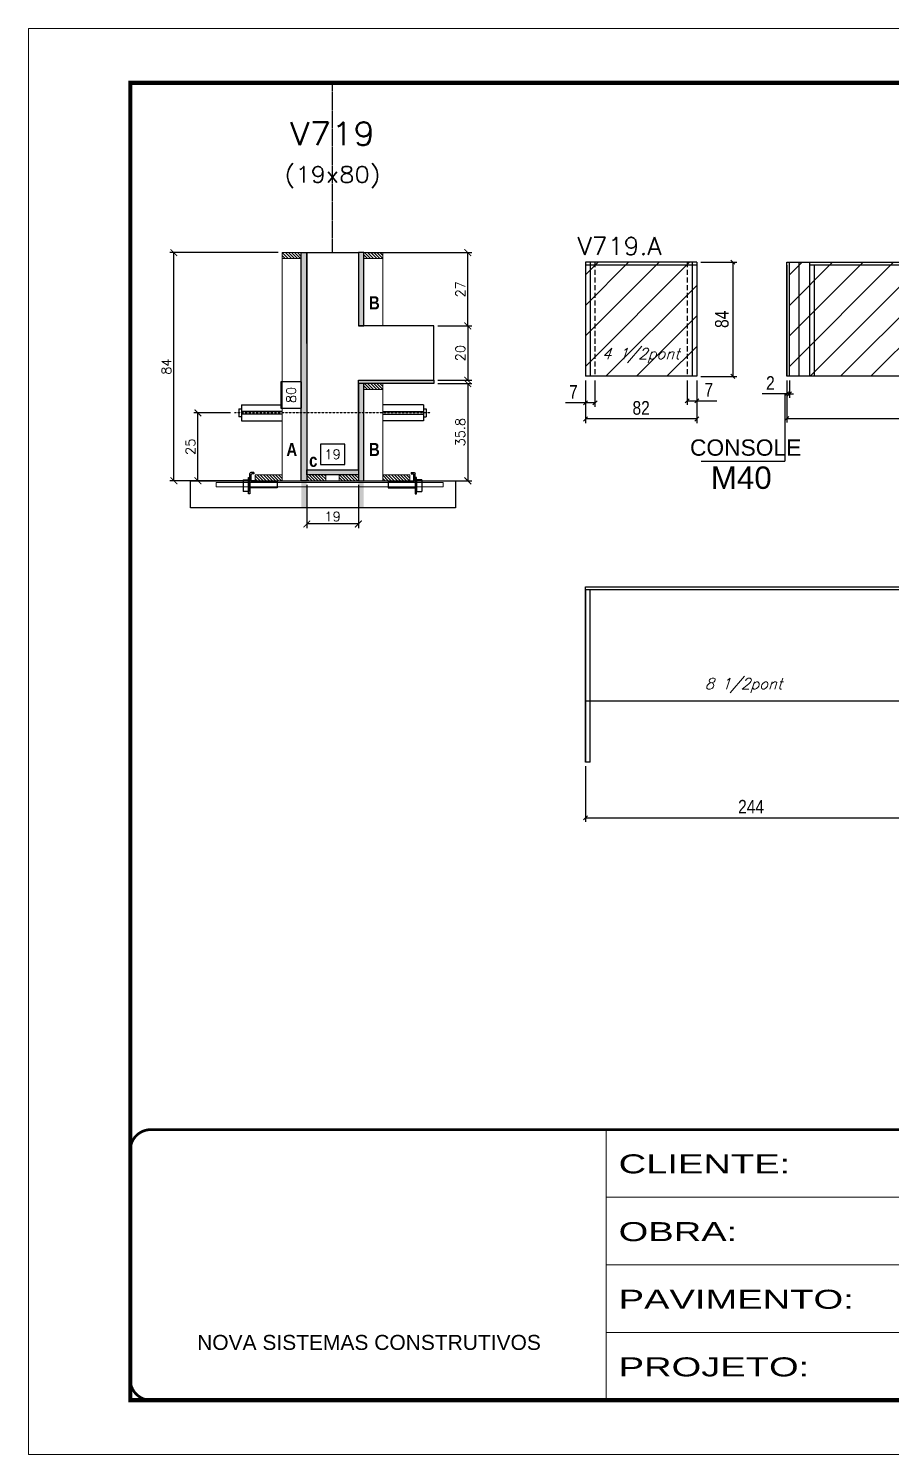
# Model space of a CAD drawing. Extents: x -20960 to -5926, y -2106 to 21915.
# Drawn here: x -7438 to -6804, y 15123 to 16173 of the extents above; entities that cross this region are included whole.
import ezdxf
from ezdxf.enums import TextEntityAlignment as Align

# ---------------------------------------------------------------- set-up
doc = ezdxf.new("R2010")
doc.units = 0
for name, pattern in [('CONTINUO', [0]), ('DASHED', [0.75, 0.5, -0.25]), ('HIDDEN', [0.375, 0.25, -0.125])]:
    doc.linetypes.add(name, pattern=pattern)
for name, color, linetype in [('5', 5, 'Continuous'), ('barrote', 251, 'Continuous'), ('COTA', 241, 'Continuous'), ('Cota Seção (2x)', 4, 'Continuous'), ('detalhes', 4, 'Continuous'), ('NOMENCLATURA', 7, 'Continuous'), ('Painéis', 200, 'Continuous'), ('presilha', 1, 'Continuous'), ('SARR_2.2x7', 40, 'Continuous'), ('SARR_3.5x7', 81, 'Continuous'), ('TENSOR', 3, 'Continuous'), ('texto', 7, 'Continuous'), ('Texto de Titulo', 7, 'Continuous'), ('Texto Qtd Sarr', 242, 'Continuous')]:
    doc.layers.add(name, color=color, linetype=linetype)
for name, color, linetype, lineweight in [('CONCRETO', 251, 'Continuous', 25), ('Folhas', 255, 'Continuous', 9), ('Hachura', 251, 'Continuous', 9), ('Madeira', 126, 'Continuous', 18), ('SARRAFO DE PRESSAO', 251, 'DASHED', 9), ('SCO-___-LAJ', 2, 'Continuous', 0), ('Texto Seção', 7, 'Continuous', 15)]:
    doc.layers.add(name, color=color, linetype=linetype, lineweight=lineweight)
doc.styles.add('ARIAL', font='arial.ttf')
doc.styles.add('COTA TECNICA', font='techl___.ttf', dxfattribs={"height": 10})
doc.styles.add('REGUA-120', font='ROMANS.shx', dxfattribs={"height": 15})
doc.styles.add('Romans', font='romans.shx')
doc.styles.get("Standard").update_dxf_attribs({"font": 'arial.ttf'})
doc.styles.add('TECNICA', font='techb___.ttf', dxfattribs={"height": 10})
doc.styles.add('Tecnologia', font='')
doc.styles.get('Tecnologia').set_extended_font_data('Forgotten Futurist')
doc.dimstyles.new('Cota Seção (2x)', dxfattribs={"dimtxt": 7, "dimasz": 5, "dimexe": 3, "dimexo": 3, "dimgap": 2, "dimtad": 3, "dimdec": 1, "dimlfac": 0.5, "dimzin": 12, "dimdsep": 46, "dimtxsty": 'Romans', "dimblk": 'ARCHTICK', "dimcen": 0, "dimclrd": 4, "dimclre": 4, "dimclrt": 1, "dimadec": 1, "dimazin": 3, "dimtfac": 1, "dimtdec": 1, "dimtmove": 0, "dimatfit": 3, "dimldrblk": 'OBLIQUE', "dimfxl": 1, "dimtolj": 1, "dimtzin": 12, "dimarcsym": 0})
doc.dimstyles.new('Cota Seção interna', dxfattribs={"dimtxt": 7, "dimasz": 6, "dimexe": 0.18, "dimexo": 2, "dimgap": -4, "dimtad": 3, "dimdec": 1, "dimlfac": 0.5, "dimzin": 12, "dimdsep": 46, "dimtxsty": 'Romans', "dimblk": 'ARCHTICK', "dimcen": 0.09, "dimse1": 1, "dimse2": 1, "dimsd1": 1, "dimsd2": 1, "dimclrd": 180, "dimclre": 5, "dimclrt": 1, "dimadec": 0, "dimazin": 3, "dimtfac": 1, "dimtdec": 1, "dimtofl": 0, "dimtmove": 0, "dimatfit": 3, "dimldrblk": 'ARCHTICK', "dimfxl": 1, "dimtolj": 1, "dimtzin": 0, "dimarcsym": 0})
doc.dimstyles.new('PAINEL', dxfattribs={"dimtxt": 10, "dimasz": 3, "dimexe": 3, "dimexo": 3, "dimgap": 3, "dimtad": 1, "dimdec": 1, "dimzin": 12, "dimdsep": 46, "dimtxsty": 'COTA TECNICA', "dimblk1": 'OBLIQUE', "dimblk2": 'OBLIQUE', "dimsah": 1, "dimcen": 0.9, "dimclrd": 4, "dimclre": 4, "dimclrt": 240, "dimadec": 1, "dimazin": 3, "dimtfac": 1, "dimtdec": 1, "dimtmove": 0, "dimatfit": 3, "dimfxl": 1, "dimtolj": 1, "dimtzin": 12, "dimarcsym": 0})
pattern_1 = [(315, (15714.1424, 7609.8717), (1.12253202, 1.12253202), [])]

# ---------------------------------------------------------------- blocks, each defined once
blk = doc.blocks.new('9999999999')
at = {"color": 30, "linetype": 'CONTINUO'}
for p, q in [((98564.6, 34230.2), (98564.6, 34429.4)), ((98564.6, 34379.6), (99584, 34379.6)), ((98564.6, 34329.8), (99488, 34329.8)), ((98564.6, 34280), (99488, 34280))]:
    blk.add_line(p, q, dxfattribs=at)
at = {"color": 30, "linetype": 'CONTINUO', "const_width": 2}
blk.add_lwpolyline([(99584, 34230.2), (99584, 34414.4, 0.414214), (99569, 34429.4), (98229, 34429.4, 0.414214), (98214, 34414.4), (98214, 34245.2, 0.414214), (98229, 34230.2), (99584, 34230.2)], format="xyb", dxfattribs=at)
at = {"layer": 'Folhas'}
blk.add_lwpolyline([(98139, 34190.2), (99624, 34190.2), (99624, 35240.2), (98139, 35240.2)], close=True, dxfattribs=at)
at = {"layer": 'Folhas', "color": 30, "const_width": 3}
blk.add_lwpolyline([(98214, 34230.2), (99584, 34230.2), (99584, 35200.2), (98214, 35200.2)], close=True, dxfattribs=at)
at = {"color": 7, "linetype": 'Continuous', "ltscale": 5, "style": 'ARIAL'}
blk.add_text('NOVA SISTEMAS CONSTRUTIVOS', height=11.059, dxfattribs=at).set_placement((98263.2, 34267.2))
at = {"layer": 'Folhas', "color": 7, "style": 'Tecnologia', "width": 1.5}
for s, p in [('CLIENTE:', (98573.7, 34397.2)), ('OBRA:', (98573.7, 34347.3)), ('PAVIMENTO:', (98573.7, 34297.5)), ('PROJETO:', (98573.7, 34247.7))]:
    blk.add_text(s, height=14, dxfattribs=at).set_placement(p)
blk = doc.blocks.new('_Oblique')
at = {"color": 0, "linetype": 'ByBlock', "lineweight": -2}
blk.add_line((-0.5, -0.5), (0.5, 0.5), dxfattribs=at)
blk = doc.blocks.new('*D718')
at = {"layer": 'COTA', "color": 4, "linetype": 'ByBlock', "lineweight": -2, "transparency": 16777216}
for p, q in [((-6879.9, 15913.4), (-6879.9, 15882.3)), ((-6633.9, 15913.4), (-6633.9, 15882.3)), ((-6879.9, 15885.3), (-6633.9, 15885.3))]:
    blk.add_line(p, q, dxfattribs=at)
at = {"layer": 'Defpoints', "color": 0, "linetype": 'ByBlock', "transparency": 16777216}
for p in [(-6879.9, 15916.4), (-6633.9, 15916.4), (-6633.9, 15885.3)]:
    blk.add_point(p, dxfattribs=at)
at = {"layer": 'COTA', "color": 4, "linetype": 'ByBlock', "lineweight": -2, "transparency": 16777216, "xscale": 3, "yscale": 3, "zscale": 3, "rotation": 180}
blk.add_blockref('_Oblique', (-6879.9, 15885.3), dxfattribs=at)
at = {"layer": 'COTA', "color": 4, "linetype": 'ByBlock', "lineweight": -2, "transparency": 16777216, "xscale": 3, "yscale": 3, "zscale": 3}
blk.add_blockref('_Oblique', (-6633.9, 15885.3), dxfattribs=at)
at = {"layer": 'COTA', "color": 240, "linetype": 'ByBlock', "transparency": 16777216, "insert": (-6756.9, 15893.4), "char_height": 10, "attachment_point": 5, "style": 'COTA TECNICA'}
blk.add_mtext('\\A1;246', dxfattribs=at)
blk = doc.blocks.new('*D731')
at = {"layer": 'COTA', "color": 4, "lineweight": -2, "ltscale": 25, "transparency": 16777216}
for p, q in [((-6877.9, 15913.4), (-6877.9, 15900.5)), ((-6879.9, 15903.5), (-6898, 15903.5)), ((-6879.9, 15904.4), (-6879.9, 15900.5)), ((-6877.9, 15903.5), (-6879.9, 15903.5)), ((-6877.9, 15903.5), (-6874.9, 15903.5))]:
    blk.add_line(p, q, dxfattribs=at)
at = {"layer": 'Defpoints', "color": 0, "ltscale": 25, "transparency": 16777216}
for p in [(-6877.9, 15916.4), (-6879.9, 15907.4), (-6879.9, 15903.5)]:
    blk.add_point(p, dxfattribs=at)
at = {"layer": 'COTA', "color": 4, "lineweight": -2, "ltscale": 25, "transparency": 16777216, "xscale": 3, "yscale": 3, "zscale": 3}
blk.add_blockref('_Oblique', (-6879.9, 15903.5), dxfattribs=at)
at = {"layer": 'COTA', "color": 4, "lineweight": -2, "ltscale": 25, "transparency": 16777216, "xscale": 3, "yscale": 3, "zscale": 3, "rotation": 180}
blk.add_blockref('_Oblique', (-6877.9, 15903.5), dxfattribs=at)
at = {"layer": 'COTA', "color": 240, "ltscale": 25, "transparency": 16777216, "insert": (-6892, 15911.5), "char_height": 10, "attachment_point": 5, "style": 'COTA TECNICA'}
blk.add_mtext('\\A1;2', dxfattribs=at)
blk = doc.blocks.new('*D732')
at = {"layer": 'COTA', "color": 4, "lineweight": -2, "ltscale": 25, "transparency": 16777216}
for p, q in [((-7028.2, 15913.4), (-7028.2, 15882)), ((-6946.2, 15913.4), (-6946.2, 15882)), ((-6946.2, 15885), (-7028.2, 15885))]:
    blk.add_line(p, q, dxfattribs=at)
at = {"layer": 'Defpoints', "color": 0, "ltscale": 25, "transparency": 16777216}
for p in [(-7028.2, 15916.4), (-6946.2, 15916.4), (-7028.2, 15885)]:
    blk.add_point(p, dxfattribs=at)
at = {"layer": 'COTA', "color": 4, "lineweight": -2, "ltscale": 25, "transparency": 16777216, "xscale": 3, "yscale": 3, "zscale": 3, "rotation": 180}
blk.add_blockref('_Oblique', (-7028.2, 15885), dxfattribs=at)
at = {"layer": 'COTA', "color": 4, "lineweight": -2, "ltscale": 25, "transparency": 16777216, "xscale": 3, "yscale": 3, "zscale": 3}
blk.add_blockref('_Oblique', (-6946.2, 15885), dxfattribs=at)
at = {"layer": 'COTA', "color": 240, "ltscale": 25, "transparency": 16777216, "insert": (-6987.2, 15893.1), "char_height": 10, "attachment_point": 5, "style": 'COTA TECNICA'}
blk.add_mtext('\\A1;82', dxfattribs=at)
blk = doc.blocks.new('*D733')
at = {"layer": 'COTA', "color": 4, "lineweight": -2, "ltscale": 25, "transparency": 16777216}
for p, q in [((-6943.2, 16000.4), (-6916.6, 16000.4)), ((-6919.6, 16000.4), (-6919.6, 15916.4)), ((-6943.2, 15916.4), (-6916.6, 15916.4))]:
    blk.add_line(p, q, dxfattribs=at)
at = {"layer": 'Defpoints', "color": 0, "ltscale": 25, "transparency": 16777216}
for p in [(-6946.2, 16000.4), (-6946.2, 15916.4), (-6919.6, 15916.4)]:
    blk.add_point(p, dxfattribs=at)
at = {"layer": 'COTA', "color": 4, "lineweight": -2, "ltscale": 25, "transparency": 16777216, "xscale": 3, "yscale": 3, "zscale": 3}
for p, rotation in [((-6919.6, 16000.4), 90), ((-6919.6, 15916.4), 270)]:
    blk.add_blockref('_Oblique', p, dxfattribs=dict(at, rotation=rotation))
at = {"layer": 'COTA', "color": 240, "ltscale": 25, "transparency": 16777216, "insert": (-6927.7, 15958.4), "char_height": 10, "attachment_point": 5, "rotation": 90, "style": 'COTA TECNICA'}
blk.add_mtext('\\A1;84', dxfattribs=at)
blk = doc.blocks.new('*D734')
at = {"layer": 'COTA', "color": 4, "lineweight": -2, "ltscale": 25, "transparency": 16777216}
for p, q in [((-7028.2, 15913.4), (-7028.2, 15893.9)), ((-7021.2, 15913.4), (-7021.2, 15893.9)), ((-7028.2, 15896.9), (-7043, 15896.9)), ((-7021.2, 15896.9), (-7028.2, 15896.9))]:
    blk.add_line(p, q, dxfattribs=at)
at = {"layer": 'Defpoints', "color": 0, "ltscale": 25, "transparency": 16777216}
for p in [(-7028.2, 15916.4), (-7021.2, 15916.4), (-7028.2, 15896.9)]:
    blk.add_point(p, dxfattribs=at)
at = {"layer": 'COTA', "color": 4, "lineweight": -2, "ltscale": 25, "transparency": 16777216, "xscale": 3, "yscale": 3, "zscale": 3, "rotation": 180}
blk.add_blockref('_Oblique', (-7028.2, 15896.9), dxfattribs=at)
at = {"layer": 'COTA', "color": 4, "lineweight": -2, "ltscale": 25, "transparency": 16777216, "xscale": 3, "yscale": 3, "zscale": 3}
blk.add_blockref('_Oblique', (-7021.2, 15896.9), dxfattribs=at)
at = {"layer": 'COTA', "color": 240, "ltscale": 25, "transparency": 16777216, "insert": (-7037.1, 15905), "char_height": 10, "attachment_point": 5, "style": 'COTA TECNICA'}
blk.add_mtext('\\A1;7', dxfattribs=at)
blk = doc.blocks.new('*D735')
at = {"layer": 'COTA', "color": 4, "lineweight": -2, "ltscale": 25, "transparency": 16777216}
for p, q in [((-6953.2, 15913.4), (-6953.2, 15895.4)), ((-6946.2, 15913.4), (-6946.2, 15895.4)), ((-6953.2, 15898.4), (-6946.2, 15898.4)), ((-6946.2, 15898.4), (-6931.5, 15898.4))]:
    blk.add_line(p, q, dxfattribs=at)
at = {"layer": 'Defpoints', "color": 0, "ltscale": 25, "transparency": 16777216}
for p in [(-6953.2, 15916.4), (-6946.2, 15916.4), (-6946.2, 15898.4)]:
    blk.add_point(p, dxfattribs=at)
at = {"layer": 'COTA', "color": 4, "lineweight": -2, "ltscale": 25, "transparency": 16777216, "xscale": 3, "yscale": 3, "zscale": 3, "rotation": 180}
blk.add_blockref('_Oblique', (-6953.2, 15898.4), dxfattribs=at)
at = {"layer": 'COTA', "color": 4, "lineweight": -2, "ltscale": 25, "transparency": 16777216, "xscale": 3, "yscale": 3, "zscale": 3}
blk.add_blockref('_Oblique', (-6946.2, 15898.4), dxfattribs=at)
at = {"layer": 'COTA', "color": 240, "ltscale": 25, "transparency": 16777216, "insert": (-6937.4, 15906.5), "char_height": 10, "attachment_point": 5, "style": 'COTA TECNICA'}
blk.add_mtext('\\A1;7', dxfattribs=at)
blk = doc.blocks.new('*D722')
at = {"layer": 'COTA', "color": 4, "linetype": 'ByBlock', "lineweight": -2, "transparency": 16777216}
for p, q in [((-7028.2, 15629.4), (-7028.2, 15588.4)), ((-6784.2, 15629.4), (-6784.2, 15588.4)), ((-7028.2, 15591.4), (-6784.2, 15591.4))]:
    blk.add_line(p, q, dxfattribs=at)
at = {"layer": 'Defpoints', "color": 0, "linetype": 'ByBlock', "transparency": 16777216}
for p in [(-7028.2, 15632.4), (-6784.2, 15632.4), (-6784.2, 15591.4)]:
    blk.add_point(p, dxfattribs=at)
at = {"layer": 'COTA', "color": 4, "linetype": 'ByBlock', "lineweight": -2, "transparency": 16777216, "xscale": 3, "yscale": 3, "zscale": 3, "rotation": 180}
blk.add_blockref('_Oblique', (-7028.2, 15591.4), dxfattribs=at)
at = {"layer": 'COTA', "color": 4, "linetype": 'ByBlock', "lineweight": -2, "transparency": 16777216, "xscale": 3, "yscale": 3, "zscale": 3}
blk.add_blockref('_Oblique', (-6784.2, 15591.4), dxfattribs=at)
at = {"layer": 'COTA', "color": 240, "linetype": 'ByBlock', "transparency": 16777216, "insert": (-6906.2, 15599.5), "char_height": 10, "attachment_point": 5, "style": 'COTA TECNICA'}
blk.add_mtext('\\A1;244', dxfattribs=at)
blk = doc.blocks.new('titulo1')
at = {"layer": 'Defpoints', "color": 252, "linetype": 'HIDDEN', "ltscale": 2}
blk.add_line((0, 0), (0, 125), dxfattribs=at)
at = {"layer": 'Defpoints', "style": 'Romans', "oblique": 15}
blk.add_attdef('FOLHA', text='', height=10, dxfattribs=at).set_placement((0, 15.6), align=Align.MIDDLE_CENTER)
at = {"layer": 'Texto Qtd Sarr', "color": 3, "style": 'Romans', "oblique": 15}
for tag, height, p in [('TITULO', 17, (0, 71.4)), ('SEÇÃO', 12, (0, 41.5))]:
    blk.add_attdef(tag, text='', height=height, dxfattribs=at).set_placement(p, align=Align.MIDDLE_CENTER)
blk = doc.blocks.new('_ArchTick')
at = {"color": 0, "linetype": 'ByBlock', "const_width": 0.15}
blk.add_lwpolyline([(-0.5, -0.5), (0.5, 0.5)], dxfattribs=at)
blk = doc.blocks.new('*D713')
at = {"layer": 'COTA', "color": 4, "lineweight": -2, "transparency": 16777216}
for p, q in [((-7254.5, 16007.5), (-7334.4, 16007.5)), ((-7331.4, 15839.5), (-7331.4, 16007.5)), ((-7270.1, 15839.5), (-7334.4, 15839.5))]:
    blk.add_line(p, q, dxfattribs=at)
at = {"layer": 'Defpoints', "color": 0, "transparency": 16777216}
for p in [(-7331.4, 16007.5), (-7251.5, 16007.5), (-7267.1, 15839.5)]:
    blk.add_point(p, dxfattribs=at)
at = {"layer": 'COTA', "color": 4, "lineweight": -2, "transparency": 16777216, "xscale": 5, "yscale": 5, "zscale": 5}
for p, rotation in [((-7331.4, 16007.5), 90), ((-7331.4, 15839.5), 270)]:
    blk.add_blockref('_ArchTick', p, dxfattribs=dict(at, rotation=rotation))
at = {"layer": 'COTA', "color": 1, "transparency": 16777216, "insert": (-7336.9, 15923.5), "char_height": 7, "attachment_point": 5, "rotation": 90, "style": 'Romans'}
blk.add_mtext('\\A1;84', dxfattribs=at)
blk = doc.blocks.new('*D714')
at = {"layer": 'Cota Seção (2x)', "color": 180, "lineweight": -2, "transparency": 16777216}
for p, q in [((-7237.5, 15912.3), (-7252.5, 15912.3)), ((-7252.5, 15912.3), (-7252.5, 15893)), ((-7237.5, 15893), (-7237.5, 15912.3)), ((-7252.5, 15893), (-7237.5, 15893))]:
    blk.add_line(p, q, dxfattribs=at)
at = {"layer": 'Defpoints', "color": 0, "transparency": 16777216}
for p in [(-7233.5, 16007.5), (-7233.5, 16007.5), (-7233.5, 15847.5)]:
    blk.add_point(p, dxfattribs=at)
at = {"layer": 'Cota Seção (2x)', "color": 1, "transparency": 16777216, "insert": (-7245, 15902.7), "char_height": 7, "attachment_point": 5, "rotation": 90, "style": 'Romans'}
blk.add_mtext('\\A1;80', dxfattribs=at)
blk = doc.blocks.new('*D715')
at = {"layer": 'COTA', "color": 4, "lineweight": -2, "transparency": 16777216}
for p, q in [((-7136.9, 15953.5), (-7111.9, 15953.5)), ((-7114.9, 15953.5), (-7114.9, 15913.5)), ((-7136.9, 15913.5), (-7111.9, 15913.5))]:
    blk.add_line(p, q, dxfattribs=at)
at = {"layer": 'Defpoints', "color": 0, "transparency": 16777216}
for p in [(-7139.9, 15953.5), (-7139.9, 15913.5), (-7114.9, 15913.5)]:
    blk.add_point(p, dxfattribs=at)
at = {"layer": 'COTA', "color": 4, "lineweight": -2, "transparency": 16777216, "xscale": 5, "yscale": 5, "zscale": 5}
for p, rotation in [((-7114.9, 15953.5), 90), ((-7114.9, 15913.5), 270)]:
    blk.add_blockref('_ArchTick', p, dxfattribs=dict(at, rotation=rotation))
at = {"layer": 'COTA', "color": 1, "transparency": 16777216, "insert": (-7120.4, 15933.5), "char_height": 7, "attachment_point": 5, "rotation": 90, "style": 'Romans'}
blk.add_mtext('\\A1;20', dxfattribs=at)
blk = doc.blocks.new('*D716')
at = {"layer": 'COTA', "color": 4, "lineweight": -2, "transparency": 16777216}
for p, q in [((-7136.9, 15911.1), (-7111.9, 15911.1)), ((-7114.9, 15911.1), (-7114.9, 15839.5)), ((-7158.9, 15839.5), (-7111.9, 15839.5))]:
    blk.add_line(p, q, dxfattribs=at)
at = {"layer": 'Defpoints', "color": 0, "transparency": 16777216}
for p in [(-7139.9, 15911.1), (-7161.9, 15839.5), (-7114.9, 15839.5)]:
    blk.add_point(p, dxfattribs=at)
at = {"layer": 'COTA', "color": 4, "lineweight": -2, "transparency": 16777216, "xscale": 5, "yscale": 5, "zscale": 5}
for p, rotation in [((-7114.9, 15911.1), 90), ((-7114.9, 15839.5), 270)]:
    blk.add_blockref('_ArchTick', p, dxfattribs=dict(at, rotation=rotation))
at = {"layer": 'COTA', "color": 1, "transparency": 16777216, "insert": (-7120.4, 15875.3), "char_height": 7, "attachment_point": 5, "rotation": 90, "style": 'Romans'}
blk.add_mtext('\\A1;35.8', dxfattribs=at)
blk = doc.blocks.new('PRESILHA METÁLICA 1')
at = {"layer": 'presilha'}
for p, q in [((7.5, 10.6), (7.5, 19.9)), ((12, 21), (8.6, 21)), ((9, 11.6), (9, 18.9)), ((12, 19.5), (9.6, 19.5)), ((12, 21), (12, 19.5)), ((0, 13), (6, 13)), ((0, 13), (0, 0)), ((6, 0), (0, 0)), ((6, 15.5), (7.5, 15.5)), ((6, -2.5), (6, 15.5)), ((6, 13), (6, 0)), ((7.5, 15.5), (7.5, -2.5)), ((37.5, 4.1), (7.5, 4.1)), ((37.5, 11), (9.6, 11)), ((37.5, 11), (37.5, 4.1)), ((7.5, -2.5), (6, -2.5))]:
    blk.add_line(p, q, dxfattribs=at)
for centre, radius, start, end in [((8.6, 19.9), 1.14, 90, 180), ((9.6, 18.9), 0.57, 90, 180), ((9.6, 11.6), 0.57, 180, 270)]:
    blk.add_arc(centre, radius, start, end, dxfattribs=at)
blk = doc.blocks.new('*D717')
at = {"layer": 'COTA', "color": 4, "lineweight": -2, "transparency": 16777216}
for p, q in [((-7233.5, 15836.5), (-7233.5, 15804.7)), ((-7195.5, 15836.5), (-7195.5, 15804.7)), ((-7195.5, 15807.7), (-7233.5, 15807.7))]:
    blk.add_line(p, q, dxfattribs=at)
at = {"layer": 'Defpoints', "color": 0, "transparency": 16777216}
for p in [(-7233.5, 15839.5), (-7195.5, 15839.5), (-7233.5, 15807.7)]:
    blk.add_point(p, dxfattribs=at)
at = {"layer": 'COTA', "color": 4, "lineweight": -2, "transparency": 16777216, "xscale": 5, "yscale": 5, "zscale": 5, "rotation": 180}
blk.add_blockref('_ArchTick', (-7233.5, 15807.7), dxfattribs=at)
at = {"layer": 'COTA', "color": 4, "lineweight": -2, "transparency": 16777216, "xscale": 5, "yscale": 5, "zscale": 5}
blk.add_blockref('_ArchTick', (-7195.5, 15807.7), dxfattribs=at)
at = {"layer": 'COTA', "color": 1, "transparency": 16777216, "insert": (-7214.5, 15813.2), "char_height": 7, "attachment_point": 5, "style": 'Romans'}
blk.add_mtext('\\A1;19', dxfattribs=at)
blk = doc.blocks.new('*D727')
at = {"layer": 'COTA', "color": 4, "lineweight": -2, "transparency": 16777216}
for p, q in [((-7289.8, 15889.5), (-7316.7, 15889.5)), ((-7313.7, 15839.5), (-7313.7, 15889.5)), ((-7274.5, 15839.5), (-7316.7, 15839.5))]:
    blk.add_line(p, q, dxfattribs=at)
at = {"layer": 'Defpoints', "color": 0, "transparency": 16777216}
for p in [(-7313.7, 15889.5), (-7286.8, 15889.5), (-7271.5, 15839.5)]:
    blk.add_point(p, dxfattribs=at)
at = {"layer": 'COTA', "color": 4, "lineweight": -2, "transparency": 16777216, "xscale": 5, "yscale": 5, "zscale": 5}
for p, rotation in [((-7313.7, 15889.5), 90), ((-7313.7, 15839.5), 270)]:
    blk.add_blockref('_ArchTick', p, dxfattribs=dict(at, rotation=rotation))
at = {"layer": 'COTA', "color": 1, "transparency": 16777216, "insert": (-7319.2, 15864.5), "char_height": 7, "attachment_point": 5, "rotation": 90, "style": 'Romans'}
blk.add_mtext('\\A1;25', dxfattribs=at)
blk = doc.blocks.new('*D728')
at = {"layer": 'COTA', "color": 4, "lineweight": -2, "transparency": 16777216}
for p, q in [((-7188.5, 16007.5), (-7111.9, 16007.5)), ((-7114.9, 15953.5), (-7114.9, 16007.5)), ((-7136.9, 15953.5), (-7111.9, 15953.5))]:
    blk.add_line(p, q, dxfattribs=at)
at = {"layer": 'Defpoints', "color": 0, "transparency": 16777216}
for p in [(-7191.5, 16007.5), (-7114.9, 16007.5), (-7139.9, 15953.5)]:
    blk.add_point(p, dxfattribs=at)
at = {"layer": 'COTA', "color": 4, "lineweight": -2, "transparency": 16777216, "xscale": 5, "yscale": 5, "zscale": 5}
for p, rotation in [((-7114.9, 16007.5), 90), ((-7114.9, 15953.5), 270)]:
    blk.add_blockref('_ArchTick', p, dxfattribs=dict(at, rotation=rotation))
at = {"layer": 'COTA', "color": 1, "transparency": 16777216, "insert": (-7120.4, 15980.5), "char_height": 7, "attachment_point": 5, "rotation": 90, "style": 'Romans'}
blk.add_mtext('\\A1;27', dxfattribs=at)
blk = doc.blocks.new('*D729')
at = {"layer": 'Cota Seção (2x)', "color": 180, "lineweight": -2, "transparency": 16777216}
for p, q in [((-7205.5, 15866.5), (-7223.5, 15866.5)), ((-7223.5, 15866.5), (-7223.5, 15851.5)), ((-7205.5, 15851.5), (-7205.5, 15866.5)), ((-7223.5, 15851.5), (-7205.5, 15851.5))]:
    blk.add_line(p, q, dxfattribs=at)
at = {"layer": 'Defpoints', "color": 0, "transparency": 16777216}
for p in [(-7233.5, 15847.5), (-7195.5, 15847.5), (-7195.5, 15847.5)]:
    blk.add_point(p, dxfattribs=at)
at = {"layer": 'Cota Seção (2x)', "color": 1, "transparency": 16777216, "insert": (-7214.5, 15859), "char_height": 7, "attachment_point": 5, "style": 'Romans'}
blk.add_mtext('\\A1;19', dxfattribs=at)

msp = doc.modelspace()

# ---------------------------------------------------------------- hatches: boundary and pattern name
at = {"layer": 'Hachura'}
h = msp.add_hatch(dxfattribs=at)
h.set_pattern_fill('ANSI31', color=256, scale=0.5, angle=270, style=0)
h.set_pattern_definition([(315, (15714.1424, 7699.8717), (1.12253202, 1.12253202), [])])
h.paths.add_polyline_path([(-7237.53, 16003.12), (-7237.53, 16007.52), (-7251.53, 16007.52), (-7251.53, 16003.12)])
h = msp.add_hatch(color=256, dxfattribs=at)
h.dxf.hatch_style = 1
h.paths.add_polyline_path([(-7237.53, 16007.52), (-7233.53, 16007.52), (-7233.53, 15819.52), (-7237.53, 15819.52)])
h = msp.add_hatch(color=256, dxfattribs=at)
h.dxf.hatch_style = 1
h.paths.add_polyline_path([(-7195.53, 15953.52), (-7191.53, 15953.52), (-7191.53, 16007.52), (-7195.53, 16007.52)])
h.paths.add_polyline_path([(-7191.53, 15913.52), (-7195.53, 15913.52), (-7195.53, 15863.52), (-7191.53, 15863.52)])
h = msp.add_hatch(dxfattribs=at)
h.set_pattern_fill('ANSI31', color=256, scale=0.5, angle=270, style=0)
h.set_pattern_definition([(315, (15714.1424, 7699.8717), (1.12253202, 1.12253202), [])])
h.paths.add_polyline_path([(-7191.53, 16003.12), (-7191.53, 16007.52), (-7177.53, 16007.52), (-7177.53, 16003.12)])
at = {"layer": 'Hachura', "ltscale": 25}
h = msp.add_hatch(dxfattribs=at)
h.set_pattern_fill('ANSI31', color=256, scale=5)
h.set_pattern_definition([(45, (-147670.265, -12375.266), (-11.2253202, 11.2253202), [])])
h.paths.add_polyline_path([(-7028.23, 15916.42), (-6946.23, 15916.42), (-6946.23, 16000.42), (-7028.23, 16000.42)])
h = msp.add_hatch(dxfattribs=at)
h.set_pattern_fill('ANSI31', color=256, scale=5)
h.set_pattern_definition([(45, (-147519.938, -12375.266), (-11.2253202, 11.2253202), [])])
h.paths.add_polyline_path([(-6877.9, 15916.42), (-6633.9, 15916.42), (-6633.9, 16000.42), (-6877.9, 16000.42)])
at = {"layer": 'Hachura'}
h = msp.add_hatch(color=256, dxfattribs=at)
h.dxf.hatch_style = 1
h.paths.add_polyline_path([(-7195.53, 15911.12), (-7195.53, 15913.52), (-7139.93, 15913.52), (-7139.93, 15911.12)])
h = msp.add_hatch(dxfattribs=at)
h.set_pattern_fill('ANSI31', color=256, scale=0.5, angle=270, style=0)
h.set_pattern_definition([(315, (15714.1424, 7603.4717), (1.12253202, 1.12253202), [])])
h.paths.add_polyline_path([(-7191.53, 15906.72), (-7191.53, 15911.12), (-7177.53, 15911.12), (-7177.53, 15906.72)])
h = msp.add_hatch(color=256, dxfattribs=at)
h.dxf.hatch_style = 1
h.paths.add_polyline_path([(-7191.53, 15905.12), (-7195.53, 15905.12), (-7195.53, 15819.52), (-7191.53, 15819.52)])
h = msp.add_hatch(color=256, dxfattribs=at)
h.dxf.hatch_style = 1
h.paths.add_polyline_path([(-7233.53, 15843.92), (-7233.53, 15847.52), (-7195.53, 15847.52), (-7195.53, 15843.92)])
h = msp.add_hatch(dxfattribs=at)
h.set_pattern_fill('ANSI31', color=256, scale=0.5, angle=270, style=0)
h.set_pattern_definition(pattern_1)
h.paths.add_polyline_path([(-7271.53, 15839.52), (-7271.53, 15843.92), (-7251.53, 15843.92), (-7251.53, 15839.52)])
h = msp.add_hatch(dxfattribs=at)
h.set_pattern_fill('ANSI31', color=256, scale=0.5, angle=270, style=0)
h.set_pattern_definition(pattern_1)
h.paths.add_polyline_path([(-7233.53, 15839.52), (-7233.53, 15843.92), (-7219.53, 15843.92), (-7219.53, 15839.52)])
h = msp.add_hatch(dxfattribs=at)
h.set_pattern_fill('ANSI31', color=256, scale=0.5, angle=270, style=0)
h.set_pattern_definition(pattern_1)
h.paths.add_polyline_path([(-7195.53, 15839.52), (-7195.53, 15843.92), (-7209.53, 15843.92), (-7209.53, 15839.52)])
h = msp.add_hatch(dxfattribs=at)
h.set_pattern_fill('ANSI31', color=256, scale=0.5, angle=270, style=0)
h.set_pattern_definition([(315, (15714.1424, 7609.8717), (1.12253202, 1.12253202), [])])
h.paths.add_polyline_path([(-7157.53, 15839.52), (-7157.53, 15843.92), (-7177.53, 15843.92), (-7177.53, 15839.52)])

# ---------------------------------------------------------------- linework, layer by layer
at = {"ltscale": 3}
for p, q in [((-7283.53, 15892.52), (-7283.53, 15886.52)), ((-7283.53, 15892.52), (-7281.53, 15892.52)), ((-7281.53, 15886.52), (-7283.53, 15886.52)), ((-7281.53, 15895.52), (-7281.53, 15883.52)), ((-7281.53, 15895.52), (-7251.53, 15895.52)), ((-7251.53, 15890.52), (-7281.53, 15890.52)), ((-7251.53, 15888.52), (-7281.53, 15888.52)), ((-7147.53, 15895.52), (-7177.53, 15895.52)), ((-7177.53, 15890.52), (-7147.53, 15890.52)), ((-7177.53, 15888.52), (-7147.53, 15888.52)), ((-7147.53, 15895.52), (-7147.53, 15883.52)), ((-7147.53, 15892.52), (-7145.53, 15892.52)), ((-7147.53, 15886.52), (-7145.53, 15886.52)), ((-7145.53, 15892.52), (-7145.53, 15886.52)), ((-7281.53, 15883.52), (-7251.53, 15883.52)), ((-7147.53, 15883.52), (-7177.53, 15883.52))]:
    msp.add_line(p, q, dxfattribs=at)
at = {"layer": 'barrote'}
msp.add_lwpolyline([(-7124.07, 15819.52), (-7319.25, 15819.52), (-7319.25, 15839.52), (-7124.07, 15839.52)], close=True, dxfattribs=at)
at = {"layer": 'CONCRETO'}
for p, q in [((-7233.53, 15940.52), (-7233.53, 16007.52)), ((-7233.53, 16007.52), (-7233.53, 16007.52)), ((-7233.53, 16007.52), (-7233.53, 15847.52)), ((-7233.53, 16007.52), (-7195.53, 16007.52)), ((-7139.93, 15953.52), (-7195.53, 15953.52)), ((-7139.93, 15913.52), (-7139.93, 15953.52)), ((-7195.53, 15847.52), (-7195.53, 15913.52)), ((-7195.53, 15913.52), (-7139.93, 15913.52)), ((-7233.53, 15847.52), (-7195.53, 15847.52))]:
    msp.add_line(p, q, dxfattribs=at)
at = {"layer": 'Madeira'}
for points in [[(-7237.53, 16003.12), (-7237.53, 16007.52), (-7251.53, 16007.52), (-7251.53, 16003.12)], [(-7237.53, 16007.52), (-7251.53, 16007.52), (-7251.53, 15839.52), (-7237.53, 15839.52)], [(-7191.53, 16003.12), (-7191.53, 16007.52), (-7177.53, 16007.52), (-7177.53, 16003.12)], [(-7191.53, 16007.52), (-7177.53, 16007.52), (-7177.53, 15953.52), (-7191.53, 15953.52)], [(-7191.53, 15906.72), (-7191.53, 15911.12), (-7177.53, 15911.12), (-7177.53, 15906.72)], [(-7191.53, 15911.12), (-7177.53, 15911.12), (-7177.53, 15839.52), (-7191.53, 15839.52)], [(-7271.53, 15839.52), (-7271.53, 15843.92), (-7251.53, 15843.92), (-7251.53, 15839.52)], [(-7233.53, 15839.52), (-7233.53, 15843.92), (-7219.53, 15843.92), (-7219.53, 15839.52)], [(-7195.53, 15839.52), (-7195.53, 15843.92), (-7209.53, 15843.92), (-7209.53, 15839.52)], [(-7157.53, 15839.52), (-7157.53, 15843.92), (-7177.53, 15843.92), (-7177.53, 15839.52)]]:
    msp.add_lwpolyline(points, close=True, dxfattribs=at)
at = {"layer": 'NOMENCLATURA', "linetype": 'Continuous'}
for p in [(-6881.4, 15903.54), (-6942.89, 15854.01)]:
    msp.add_line(p, (-6881.4, 15854.01), dxfattribs=at)
at = {"layer": 'Painéis', "linetype": 'ByBlock'}
for p, q in [((-6946.23, 16000.42), (-7028.23, 16000.42)), ((-7028.23, 16000.42), (-7028.23, 15916.42)), ((-6946.23, 16000.42), (-6946.23, 15916.42)), ((-6879.9, 16000.42), (-6267.9, 16000.42)), ((-6879.9, 15916.42), (-6879.9, 16000.42)), ((-6877.9, 15916.42), (-6877.9, 16000.42)), ((-6946.23, 15916.42), (-7028.23, 15916.42)), ((-6267.9, 15916.42), (-6879.9, 15916.42)), ((-7028.16, 15761.38), (-6354.66, 15761.38)), ((-7028.16, 15677.38), (-6354.66, 15677.38))]:
    msp.add_line(p, q, dxfattribs=at)
at = {"layer": 'Painéis'}
for points in [[(-7237.53, 16007.52), (-7233.53, 16007.52), (-7233.53, 15839.52), (-7237.53, 15839.52)], [(-7191.53, 16007.52), (-7195.53, 16007.52), (-7195.53, 15953.52), (-7191.53, 15953.52)], [(-7195.53, 15911.12), (-7195.53, 15913.52), (-7139.93, 15913.52), (-7139.93, 15911.12)], [(-7191.53, 15911.12), (-7195.53, 15911.12), (-7195.53, 15839.52), (-7191.53, 15839.52)], [(-7233.53, 15843.92), (-7233.53, 15847.52), (-7195.53, 15847.52), (-7195.53, 15843.92)]]:
    msp.add_lwpolyline(points, close=True, dxfattribs=at)
at = {"layer": 'SARR_2.2x7', "linetype": 'Continuous'}
for p, q in [((-6946.23, 15998.22), (-7028.23, 15998.22)), ((-6879.9, 15998.22), (-6879.9, 16000.42)), ((-6870.92, 16000.42), (-6870.92, 15916.42)), ((-6633.9, 15998.22), (-6862.9, 15998.22)), ((-7028.16, 15759.18), (-7028.16, 15761.38)), ((-6784.16, 15759.18), (-7028.16, 15759.18))]:
    msp.add_line(p, q, dxfattribs=at)
at = {"layer": 'SARR_2.2x7', "linetype": 'HIDDEN', "ltscale": 15}
for p, q in [((-7021.23, 16000.42), (-7021.23, 15916.42)), ((-6953.23, 16000.42), (-6953.23, 15916.42))]:
    msp.add_line(p, q, dxfattribs=at)
at = {"layer": 'SARR_3.5x7'}
for p, q in [((-7024.73, 16000.42), (-7024.73, 15916.42)), ((-6949.73, 16000.42), (-6949.73, 15916.42)), ((-6879.9, 15998.22), (-6879.9, 15916.42)), ((-6862.9, 15916.42), (-6862.9, 16000.42)), ((-6859.4, 15916.42), (-6859.4, 15998.22)), ((-7028.16, 15632.38), (-7028.16, 15761.38)), ((-7028.16, 15759.18), (-7028.16, 15632.38)), ((-7024.66, 15632.38), (-7024.66, 15759.18)), ((-7024.66, 15632.38), (-7028.16, 15632.38))]:
    msp.add_line(p, q, dxfattribs=at)
at = {"layer": 'SCO-___-LAJ', "color": 1}
msp.add_lwpolyline([(-7133.07, 15838.18), (-7300.38, 15838.18), (-7300.38, 15834.98), (-7133.07, 15834.98)], close=True, dxfattribs=at)
at = {"layer": 'TENSOR', "linetype": 'HIDDEN', "ltscale": 0.5}
msp.add_line((-7142.53, 15889.52), (-7286.83, 15889.52), dxfattribs=at)

# ---------------------------------------------------------------- block references
at = {"layer": 'presilha', "yscale": 0.6666666666666666, "zscale": 0.6666666666666666}
for p, xscale in [((-7280.39, 15831.55), 0.6666666666666666), ((-7148.66, 15831.55), -0.6666666666666666)]:
    msp.add_blockref('PRESILHA METÁLICA 1', p, dxfattribs=dict(at, xscale=xscale))
at = {"layer": 'SARRAFO DE PRESSAO', "color": 6, "linetype": 'ByBlock'}
msp.add_blockref('9999999999', (-105577.48, -19067.69), dxfattribs=at)
at = {"layer": 'Texto Seção'}
ref = msp.add_blockref('titulo1', (-7214.53, 16007.52), dxfattribs=at)
ref.add_attrib('TITULO', 'V719', dxfattribs={"layer": 'Texto de Titulo', "color": 7, "height": 17, "style": 'Romans', "width": 1.1}).set_placement((-7214.53, 16095.02), align=Align.MIDDLE_CENTER)
ref.add_attrib('SEÇÃO', '(19x80)', dxfattribs={"layer": 'Texto de Titulo', "color": 7, "height": 12, "style": 'Romans', "width": 1.1}).set_placement((-7214.53, 16065.02), align=Align.MIDDLE_CENTER)

# ---------------------------------------------------------------- texts
at = {"layer": '5', "linetype": 'Continuous'}
msp.add_text('CONSOLE', height=12, rotation=0.00004, dxfattribs=at).set_placement((-6951.21, 15857.95))
at = {"layer": 'detalhes', "style": 'TECNICA'}
for s, p in [('B', (-7187.7, 15965.72)), ('A', (-7248.53, 15857.71)), ('B', (-7187.7, 15857.72)), ('c', (-7231.8, 15849.75))]:
    msp.add_text(s, height=9.6, dxfattribs=at).set_placement(p)
at = {"layer": 'NOMENCLATURA', "linetype": 'Continuous'}
msp.add_text('M40', height=16.5, dxfattribs=at).set_placement((-6935.84, 15833.53))
at = {"layer": 'texto', "color": 2, "char_height": 8, "attachment_point": 5, "style": 'Romans'}
for s, insert in [('{\\Q19;\\C256;4 1/2pont}', (-6987.48, 15931.8)), ('{\\Q19;\\C256;8 1/2pont}', (-6911.85, 15688.76))]:
    msp.add_mtext(s, dxfattribs=dict(at, insert=insert))
at = {"layer": 'Texto Seção', "style": 'REGUA-120', "width": 1.05}
msp.add_text('V719.A', height=13, dxfattribs=at).set_placement((-7034.06, 16005.8))

# ---------------------------------------------------------------- dimensions: what is measured, and where the dimension line sits
at = {"layer": 'COTA'}
dim = msp.add_linear_dim(base=(-7331.4, 16007.52), p1=(-7267.13, 15839.52), p2=(-7251.53, 16007.52), angle=90, dimstyle='Cota Seção (2x)', dxfattribs=at)
dim.commit()
dim.dimension.update_dxf_attribs({"geometry": '*D713', "text_midpoint": (-7331.4, 15923.52), "dimtype": 160})
for base, p1, p2, angle, picture, middle in [((-7114.87, 16007.52), (-7139.93, 15953.52), (-7191.53, 16007.52), 90, '*D728', (-7120.37, 15980.52)), ((-7114.87, 15913.52), (-7139.93, 15953.52), (-7139.93, 15913.52), 90, '*D715', (-7120.37, 15933.52)), ((-7114.87, 15839.52), (-7139.93, 15911.12), (-7161.93, 15839.52), 90, '*D716', (-7120.37, 15875.32)), ((-7313.73, 15889.52), (-7271.53, 15839.52), (-7286.83, 15889.52), 90, '*D727', (-7319.23, 15864.52)), ((-7233.53, 15807.69), (-7195.53, 15839.52), (-7233.53, 15839.52), 180, '*D717', (-7214.53, 15813.19))]:
    dim = msp.add_linear_dim(base=base, p1=p1, p2=p2, angle=angle, dimstyle='Cota Seção (2x)', dxfattribs=at)
    dim.commit()
    dim.dimension.update_dxf_attribs({"geometry": picture, "text_midpoint": middle})
at = {"layer": 'COTA', "ltscale": 25}
dim = msp.add_linear_dim(base=(-6919.58, 15916.42), p1=(-6946.23, 16000.42), p2=(-6946.23, 15916.42), angle=90, dimstyle='PAINEL', dxfattribs=at)
dim.commit()
dim.dimension.update_dxf_attribs({"geometry": '*D733', "text_midpoint": (-6927.68, 15958.42)})
for base, p1, p2, picture, middle in [((-6879.9, 15903.54), (-6877.9, 15916.42), (-6879.9, 15907.42), '*D731', (-6891.96, 15911.54)), ((-7028.23, 15896.92), (-7021.23, 15916.42), (-7028.23, 15916.42), '*D734', (-7037.09, 15904.99)), ((-7028.23, 15884.99), (-6946.23, 15916.42), (-7028.23, 15916.42), '*D732', (-6987.23, 15893.08)), ((-6946.23, 15898.42), (-6953.23, 15916.42), (-6946.23, 15916.42), '*D735', (-6937.36, 15906.49))]:
    dim = msp.add_linear_dim(base=base, p1=p1, p2=p2, dimstyle='PAINEL', dxfattribs=at)
    dim.commit()
    dim.dimension.update_dxf_attribs({"geometry": picture, "text_midpoint": middle})
at = {"layer": 'COTA', "linetype": 'ByBlock'}
for base, p1, p2, picture, middle in [((-6633.9, 15885.34), (-6879.9, 15916.42), (-6633.9, 15916.42), '*D718', (-6756.9, 15893.45)), ((-6784.16, 15591.39), (-7028.16, 15632.38), (-6784.16, 15632.38), '*D722', (-6906.16, 15599.46))]:
    dim = msp.add_linear_dim(base=base, p1=p1, p2=p2, dimstyle='PAINEL', dxfattribs=at)
    dim.commit()
    dim.dimension.update_dxf_attribs({"geometry": picture, "text_midpoint": middle})
at = {"layer": 'Cota Seção (2x)'}
dim = msp.add_linear_dim(base=(-7233.53, 16007.52), p1=(-7233.53, 15847.52), p2=(-7233.53, 16007.52), angle=90, dimstyle='Cota Seção interna', dxfattribs=at)
dim.commit()
dim.dimension.update_dxf_attribs({"geometry": '*D714', "text_midpoint": (-7233.53, 15902.66), "dimtype": 160})
dim = msp.add_linear_dim(base=(-7195.53, 15847.52), p1=(-7233.53, 15847.52), p2=(-7195.53, 15847.52), dimstyle='Cota Seção interna', dxfattribs=at)
dim.commit()
dim.dimension.update_dxf_attribs({"geometry": '*D729', "text_midpoint": (-7214.53, 15847.52), "dimtype": 160})

doc.saveas('drawing.dxf')
